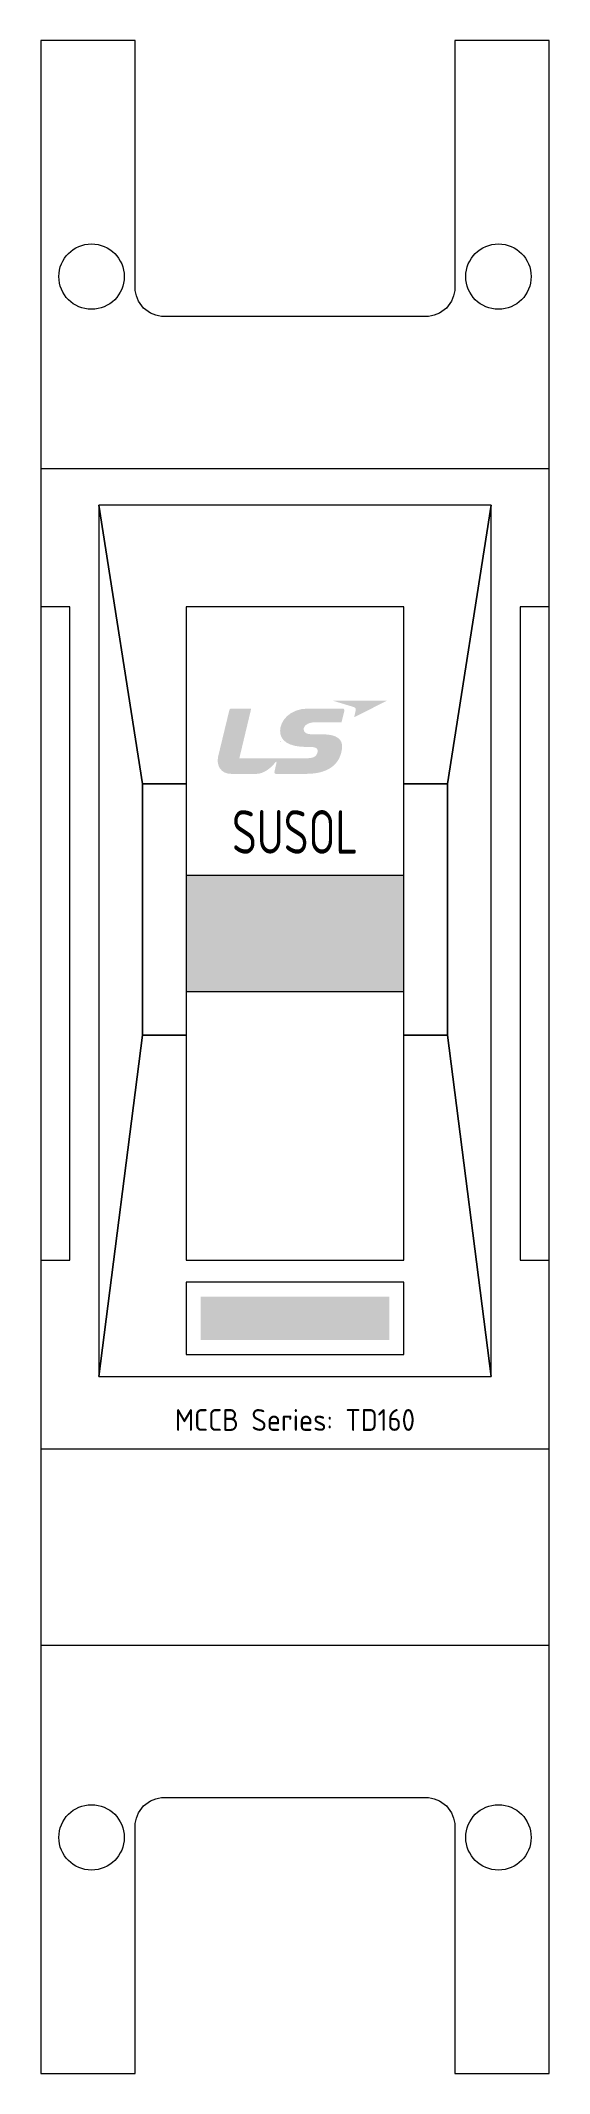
# Model space of a CAD drawing. Header units: millimetres. Extents: x 2 to 37, y 0 to 140.
import ezdxf
from ezdxf.enums import TextEntityAlignment as Align

# ---------------------------------------------------------------- set-up
doc = ezdxf.new("R2010")
doc.units = ezdxf.units.MM
doc.styles.add('WD_IEC', font='isocp2.shx')

# ---------------------------------------------------------------- blocks, each defined once
blk = doc.blocks.new('*U3880')
h = blk.add_hatch(color=152)
edge = h.paths.add_edge_path()
edge.add_spline(control_points=[(8.564, 2.4685), (8.9563, 2.4685), (9.1808, 2.3695), (9.1808, 2.1071), (9.1808, 1.9364), (9.0647, 1.7112), (8.9598, 1.6289), (8.7187, 1.4434), (8.5071, 1.4239), (7.3804, 1.4239), (7.3804, 1.4239), (1.9845, 1.4239), (1.9845, 1.4239), (1.9845, 1.4239), (3.0765, 6), (3.0765, 6), (3.0765, 6), (1.2699, 6), (1.2699, 6), (1.1455, 6), (1.099, 5.9656), (1.0613, 5.8181), (1.0613, 5.8181), (0.0442, 1.6058), (0.0442, 1.6058), (-0.1471, 0.7691), (0.2857, 0), (1.2486, 0), (2.2111, 0), (2.7619, 0), (3.5799, 0), (4.1541, 0), (4.8861, 0.4936), (5.2879, 1.0618), (5.3385, 1.1329), (5.4271, 1.146), (5.3916, 0.9943), (5.3208, 0.6944), (5.236, 0.3324), (5.2144, 0.2429), (5.1738, 0.067), (5.266, 0), (5.3495, 0), (5.3495, 0), (7.4326, 0), (8.0953, 0), (10.4251, 0), (11.3139, 1.1151), (11.4147, 2.4436), (11.4656, 3.1179), (10.9845, 3.6322), (9.6483, 3.6322), (9.6483, 3.6322), (8.9865, 3.6322), (8.6221, 3.6322), (8.2547, 3.6322), (7.8802, 3.7638), (7.8802, 4.0914), (7.8802, 4.4268), (8.308, 4.7296), (8.8585, 4.7296), (8.8585, 4.7296), (11.3596, 4.7296), (11.3596, 4.7296), (11.3596, 4.7296), (11.5587, 5.5206), (11.6019, 5.7037), (11.6558, 5.9342), (11.5877, 6), (11.4182, 6), (11.4182, 6), (8.3288, 6), (8.3288, 6), (6.5328, 6), (5.7269, 4.8013), (5.7269, 3.9445), (5.7269, 3.0871), (6.4178, 2.4697), (8.1984, 2.4697), (8.1984, 2.4697), (8.564, 2.4685), (8.564, 2.4685)], knot_values=[0, 0, 0, 0, 1, 1, 1, 2, 2, 2, 3, 3, 3, 4, 4, 4, 5, 5, 5, 6, 6, 6, 7, 7, 7, 8, 8, 8, 9, 9, 9, 10, 10, 10, 11, 11, 11, 12, 12, 12, 13, 13, 13, 14, 14, 14, 15, 15, 15, 16, 16, 16, 17, 17, 17, 18, 18, 18, 19, 19, 19, 20, 20, 20, 21, 21, 21, 22, 22, 22, 23, 23, 23, 24, 24, 24, 25, 25, 25, 26, 26, 26, 27, 27, 27, 27], degree=3, periodic=0)
h = blk.add_hatch(color=10)
edge = h.paths.add_edge_path()
edge.add_spline(control_points=[(10.5597, 6.7227), (10.5597, 6.7227), (15.5292, 6.7227), (15.5292, 6.7227), (15.5292, 6.7227), (12.5227, 5.194), (12.5227, 5.194), (12.5227, 5.194), (12.6282, 5.6846), (12.6608, 5.831), (12.6957, 5.9856), (12.6412, 6.0887), (12.451, 6.1474), (12.2549, 6.2072), (10.5597, 6.7227), (10.5597, 6.7227)], knot_values=[0, 0, 0, 0, 1, 1, 1, 2, 2, 2, 3, 3, 3, 4, 4, 4, 5, 5, 5, 5], degree=3, periodic=0)
at = {"layer": 'Defpoints', "color": 2, "linetype": 'ByBlock', "lineweight": 9}
blk.add_line((5.7544, 3), (5.7544, 3), dxfattribs=at)
blk = doc.blocks.new('Susol TD160')
at = {"linetype": 'ByBlock', "lineweight": 9}
for color, points in [(254, [(25, 4.5), (25, 12.5), (10, 12.5), (10, 4.5)]), (10, [(24, -16.5), (11, -16.5), (11, -19.5), (24, -19.5)])]:
    blk.add_hatch(color=color, dxfattribs=at).paths.add_polyline_path(points)
at = {"color": 0, "linetype": 'ByBlock', "lineweight": 9, "ltscale": 5}
blk.add_line((35, -27), (0, -27), dxfattribs=at)
at = {"color": 0, "linetype": 'ByBlock', "lineweight": 18, "ltscale": 5}
blk.add_lwpolyline([(28.5, 70), (28.5, 53, -0.414214), (26.5, 51), (8.5, 51, -0.414214), (6.5, 53), (6.5, 70), (0, 70), (0, -70), (6.5, -70), (6.5, -53, -0.414214), (8.5, -51), (26.5, -51, -0.414214), (28.5, -53), (28.5, -70), (35, -70), (35, 70)], format="xyb", close=True, dxfattribs=at)
for points in [[(0, -40.5), (35, -40.5), (35, 40.5), (0, 40.5)], [(4, -22), (31, -22), (31, 38), (4, 38)]]:
    blk.add_lwpolyline(points, close=True, dxfattribs=at)
at = {"color": 0, "linetype": 'ByBlock', "lineweight": 9, "ltscale": 5}
for points in [[(7, 1.5), (10, 1.5), (7, 1.5), (4, -22), (7, 1.5), (7, 18.81), (4, 38), (7, 18.81), (10, 18.81), (7, 18.81)], [(28, 1.5), (25, 1.5), (28, 1.5), (31, -22), (28, 1.5), (28, 18.81), (31, 38), (28, 18.81), (25, 18.81), (28, 18.81)], [(10, -14), (25, -14), (25, 31), (10, 31)], [(10, 4.5), (25, 4.5), (25, 12.5), (10, 12.5)], [(10, -20.5), (25, -20.5), (25, -15.5), (10, -15.5)]]:
    blk.add_lwpolyline(points, close=True, dxfattribs=at)
for points in [[(0, -14), (2, -14), (2, 31), (0, 31)], [(35, 31), (33, 31), (33, -14), (35, -14)]]:
    blk.add_lwpolyline(points, dxfattribs=at)
at = {"color": 112, "linetype": 'ByBlock', "lineweight": 9}
for centre in [(3.5, 53.75), (31.5, 53.75), (3.5, -53.75), (31.5, -53.75)]:
    blk.add_circle(centre, 2.25, dxfattribs=at)
at = {"color": 0, "linetype": 'ByBlock', "lineweight": 9, "xscale": 0.75, "yscale": 0.75, "zscale": 0.75}
blk.add_blockref('*U3880', (12.18, 19.5), dxfattribs=at)
at = {"color": 0, "linetype": 'ByBlock', "lineweight": 9, "style": 'WD_IEC', "width": 0.8}
blk.add_text('SUSOL', height=3, dxfattribs=at).set_placement((17.5, 15.5), align=Align.MIDDLE_CENTER)
at = {"color": 0, "linetype": 'ByBlock', "lineweight": 9, "style": 'WD_IEC', "width": 0.5, "flags": 12}
blk.add_attdef('TYPE', text='', height=6, dxfattribs=at).set_placement((1, -33.75), align=Align.MIDDLE_LEFT)
at = {"color": 1, "linetype": 'ByBlock', "lineweight": 9, "style": 'WD_IEC', "width": 0.5, "flags": 12}
blk.add_attdef('RATE', text='', height=6, dxfattribs=at).set_placement((34, -33.75), align=Align.MIDDLE_RIGHT)
at = {"layer": 'Defpoints', "color": 8, "linetype": 'ByBlock', "lineweight": 9, "style": 'WD_IEC'}
blk.add_text('MCCB Series: TD160', height=1.5, dxfattribs=at).set_placement((17.5, -25), align=Align.MIDDLE_CENTER)

msp = doc.modelspace()

# ---------------------------------------------------------------- block references
msp.add_blockref('Susol TD160', (2.5, 70))

doc.saveas('drawing.dxf')
